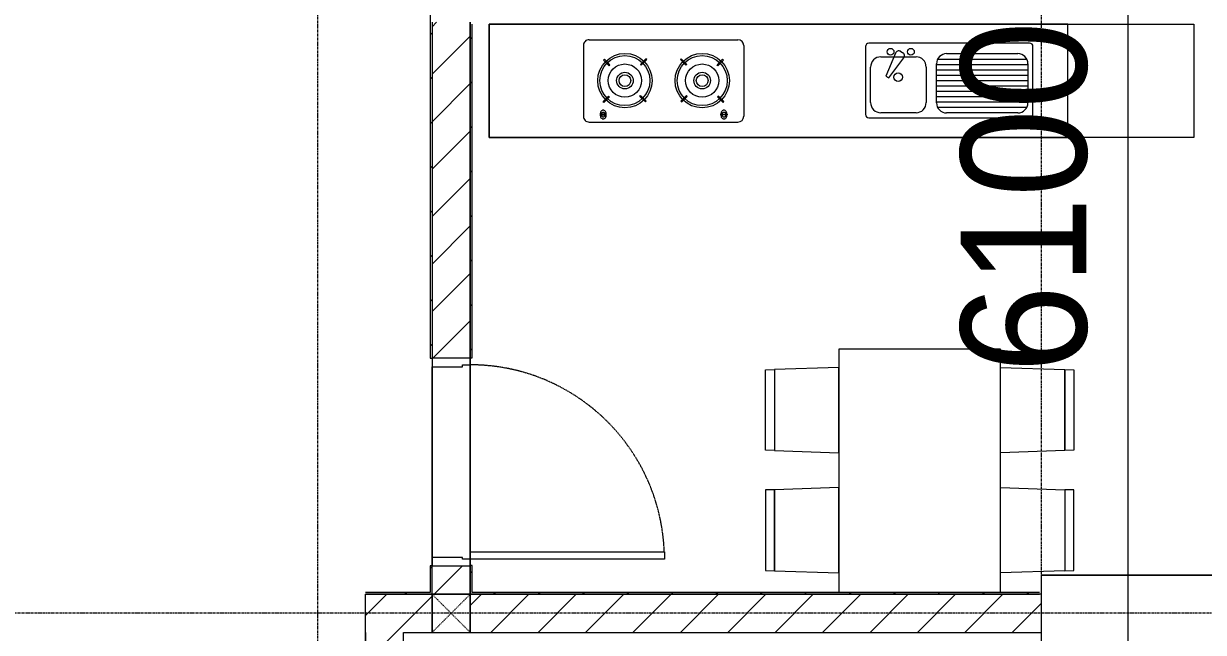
# Model space of a CAD drawing. Header units: millimetres. Extents: x 5357 to 201988, y -16345 to 109895.
# Drawn here: x 116707 to 122903, y 45237 to 48430 of the extents above; entities that cross this region are included whole.
import ezdxf

# ---------------------------------------------------------------- set-up
doc = ezdxf.new("R2010")
doc.units = ezdxf.units.MM
for name, pattern in [('Dash', [6, 3, -3]), ('Dash - Tight', [4.5, 3, -1.5]), ('Grid Line', [22.225, 12.7, -3.175, 3.175, -3.175])]:
    doc.linetypes.add(name, pattern=pattern)
for name, color, linetype, lineweight in [('0-1', 7, 'Continuous', 5), ('A-ANNO-DIMS', 211, 'Continuous', 9), ('A-ANNO-DIMS-220', 211, 'Continuous', 9), ('A-DETL-GENF-3', 92, 'Dash - Tight', 9), ('A-DOOR', 31, 'Continuous', 9), ('A-DOOR-FRAM', 31, 'Continuous', 9), ('A-FLOR', 192, 'Continuous', 9), ('A-FLOR-1', 10, 'Continuous', 9), ('A-FLOR-2', 53, 'Continuous', 9), ('A-WALL', 113, 'Continuous', 9), ('A-WALL-4', 113, 'Continuous', 18), ('A-WALL-PATT-2', 53, 'Continuous', 9), ('A-WALL-PATT-3', 111, 'Continuous', 9), ('I-FURN', 30, 'Continuous', 9), ('I-FURN-1', 53, 'Continuous', 9), ('I-WALL-1', 9, 'Continuous', 18), ('I-WALL-3', 2, 'Continuous', 18), ('S-COLS', 52, 'Continuous', 9), ('S-COLS-2', 9, 'Continuous', 18), ('S-COLS-3', 10, 'Continuous', 9), ('S-COLS-5', 52, 'Continuous', 18), ('S-COLS-6', 52, 'Dash', 9), ('S-COLS-HDLN', 52, 'Dash', 9), ('S-GRID-1', 1, 'Grid Line', 9)]:
    doc.layers.add(name, color=color, linetype=linetype, lineweight=lineweight)
doc.styles.add('Arial_4', font='arial_0.ttf', dxfattribs={"width": 0.9, "height": 660})
doc.dimstyles.new('1_Dim_chi_tiet_khu_đất_2', dxfattribs={"dimscale": 304.8, "dimtxt": 673.371204, "dimasz": 0.866142, "dimexe": 0.721785, "dimexo": 0.0625, "dimgap": 0.072178, "dimtad": 1, "dimdec": 0, "dimrnd": 5, "dimzin": 0, "dimdsep": 46, "dimtxsty": 'Arial_4', "dimblk1": 'OBLIQUE', "dimblk2": 'OBLIQUE', "dimsah": 1, "dimcen": 0.09, "dimdle": 0.721785, "dimazin": 0, "dimtfac": 1, "dimtdec": 4, "dimtix": 1, "dimtmove": 0, "dimatfit": 3, "dimfxl": 2.165354, "dimfxlon": 1, "dimtvp": 1, "dimtolj": 1, "dimtzin": 0, "dimarcsym": 2})
pattern_1 = [(45, (0, 0), (-116.67262, 116.67262), [])]
pattern_2 = [(45, (0, 0), (-124.4508, 124.4508), [])]

# ---------------------------------------------------------------- blocks, each defined once
blk = doc.blocks.new('M_Concrete-Rectangular-Column2 - 400x1300-812637-TKCS_MB SÂN ĐƯỜNG NỘI BỘ')
at = {"layer": 'S-COLS-2'}
for p, q in [((-650, 200), (650, 200)), ((-650, -200), (-650, 200)), ((650, 200), (650, -200)), ((650, -200), (-650, -200))]:
    blk.add_line(p, q, dxfattribs=at)
blk = doc.blocks.new('NCV_TKTC_KET CAU_rvt-1-TKCS_MB SÂN ĐƯỜNG NỘI BỘ')
at = {"layer": 'A-FLOR-1'}
for p, q in [((118852.5, 45630.3), (118852.5, 46630.3)), ((118852.5, 46630.3), (118852.5, 45630.3)), ((118852.5, 45585.3), (118852.5, 45630.3)), ((118852.5, 45630.3), (118852.5, 45585.3)), ((118502.6, 42336.9), (118502.6, 45236.9))]:
    blk.add_line(p, q, dxfattribs=at)
at = {"layer": 'S-COLS-3'}
blk.add_blockref('M_Concrete-Rectangular-Column2 - 400x1300-812637-TKCS_MB SÂN ĐƯỜNG NỘI BỘ', (122702.6, 45336.9), dxfattribs=at)
blk = doc.blocks.new('HE BEP A1 - HE BEP A 2-944694-TKCS_MB SÂN ĐƯỜNG NỘI BỘ')
at = {"layer": 'I-FURN'}
for p, q in [((0, 0), (662.4, 0)), ((0, -594.4), (0, 0)), ((662.4, 0), (662.4, -594.4)), ((662.4, 0), (662.4, -594.4)), ((3700, 0), (662.4, 0)), ((3700, -594.4), (3700, 0)), ((3700, -594.4), (3700, 0)), ((844.9, -120.7), (844.9, -476.9)), ((1706.9, -103.2), (862.4, -103.2)), ((1724.4, -476.9), (1724.4, -120.7)), ((2364, -483.2), (2364, -111.2)), ((3175.6, -81.2), (2394, -81.2)), ((2451.6, -118.3), (2484.1, -118.3)), ((2451.6, -122.3), (2451.6, -118.3)), ((2484.1, -122.3), (2451.6, -122.3)), ((2484.1, -118.3), (2484.1, -122.3)), ((3085.5, -118.3), (3085.5, -122.3)), ((3118, -118.3), (3085.5, -118.3)), ((3085.5, -122.3), (3118, -122.3)), ((3118, -122.3), (3118, -118.3)), ((3205.6, -483.2), (3205.6, -111.2)), ((871.5, -386.8), (871.5, -182.3)), ((871.5, -184.9), (1351.6, -184.9)), ((877.9, -156.9), (1345.2, -156.9)), ((924.9, -128.9), (1298.3, -128.9)), ((1351.6, -182.3), (1351.6, -386.8)), ((1405.6, -369.9), (1405.6, -183.2)), ((1459, -129.9), (1644.4, -129.9)), ((1697.8, -183.2), (1697.8, -369.9)), ((2471.8, -183.9), (2467.4, -188.3)), ((2500.9, -213), (2471.8, -183.9)), ((3068.7, -213), (3097.9, -183.9)), ((3097.9, -183.9), (3102.3, -188.3)), ((871.5, -212.9), (1351.6, -212.9)), ((871.5, -240.9), (1351.6, -240.9)), ((2467.4, -188.3), (2496.5, -217.4)), ((2496.5, -217.4), (2500.9, -213)), ((2689.3, -186.7), (2660.2, -215.8)), ((2660.2, -215.8), (2664.6, -220.2)), ((2664.6, -220.2), (2693.7, -191.1)), ((2693.7, -191.1), (2689.3, -186.7)), ((2875.9, -191.1), (2880.3, -186.7)), ((2905, -220.2), (2875.9, -191.1)), ((2880.3, -186.7), (2909.4, -215.8)), ((2909.4, -215.8), (2905, -220.2)), ((3073.1, -217.4), (3068.7, -213)), ((3102.3, -188.3), (3073.1, -217.4)), ((871.5, -268.9), (1351.6, -268.9)), ((871.5, -296.9), (1351.6, -296.9)), ((871.5, -324.9), (1351.6, -324.9)), ((871.5, -352.9), (1351.6, -352.9)), ((1602.7, -313.4), (1523.8, -418.4)), ((1566.6, -443.1), (1618.1, -322.3)), ((1618.1, -322.3), (1602.7, -313.4)), ((871.5, -380.9), (1351.6, -380.9)), ((876.4, -408.9), (1346.8, -408.9)), ((1644.4, -423.2), (1459, -423.2)), ((2470.1, -405.9), (2499.2, -376.7)), ((2474.5, -410.3), (2470.1, -405.9)), ((2503.6, -381.1), (2474.5, -410.3)), ((2499.2, -376.7), (2503.6, -381.1)), ((2663, -383.9), (2667.3, -379.5)), ((2692.1, -413), (2663, -383.9)), ((2667.3, -379.5), (2696.5, -408.6)), ((2696.5, -408.6), (2692.1, -413)), ((2902.3, -379.5), (2873.2, -408.6)), ((2873.2, -408.6), (2877.5, -413)), ((2877.5, -413), (2906.7, -383.9)), ((2906.7, -383.9), (2902.3, -379.5)), ((3070.4, -376.7), (3066, -381.1)), ((3066, -381.1), (3095.1, -410.3)), ((3099.5, -405.9), (3070.4, -376.7)), ((3095.1, -410.3), (3099.5, -405.9)), ((862.4, -494.4), (1706.9, -494.4)), ((1298.3, -440.1), (924.9, -440.1)), ((1541.1, -452.3), (1528.6, -445.1)), ((3175.6, -513.2), (2394, -513.2)), ((662.4, -594.4), (0, -594.4)), ((662.4, -594.4), (3700, -594.4))]:
    blk.add_line(p, q, dxfattribs=at)
for centre, radius in [((2581.9, -298.5), 142.6), ((2581.9, -298.5), 131.3), ((2987.7, -298.5), 142.6), ((2987.7, -298.5), 131.3), ((2581.9, -298.5), 87.2), ((2987.7, -298.5), 87.2), ((1552.8, -316.6), 22.2), ((2581.9, -298.5), 43.6), ((2581.9, -298.5), 30.9), ((2987.7, -298.5), 43.6), ((2987.7, -298.5), 30.9), ((1485.9, -449.9), 17.8), ((1592.6, -449.9), 17.8)]:
    blk.add_circle(centre, radius, dxfattribs=at)
for centre, radius, start, end in [((862.4, -120.7), 17.5, 90, 180), ((1706.9, -120.7), 17.5, 0, 90), ((2394, -111.2), 30, 90, 180), ((2485.1, -120.7), 33.5, 163.94189, 180), ((2485.1, -120.7), 33.5, 180, 196.05811), ((2476.6, -118.2), 24.7, 145.20397, 163.94189), ((2467.8, -120.3), 11.6, 9.71775, 170.28225), ((2467.8, -120.3), 11.6, 189.9102, 350.0898), ((2471.3, -114.5), 18.1, 120.79762, 145.20397), ((2467.9, -108.8), 11.5, 90, 120.79762), ((2467.9, -108.8), 11.5, 59.20238, 90), ((2464.5, -114.5), 18.1, 34.79603, 59.20238), ((2459.1, -118.2), 24.7, 16.05811, 34.79603), ((2450.6, -120.7), 33.5, 0, 16.05811), ((2450.6, -120.7), 33.5, 343.94189, 0), ((3119, -120.7), 33.5, 163.94189, 180), ((3119, -120.7), 33.5, 180, 196.05811), ((3110.5, -118.2), 24.7, 145.20397, 163.94189), ((3105.2, -114.5), 18.1, 120.79762, 145.20397), ((3101.8, -120.3), 11.6, 9.71775, 170.28225), ((3101.8, -120.3), 11.6, 189.9102, 350.0898), ((3101.8, -108.8), 11.5, 90, 120.79762), ((3101.8, -108.8), 11.5, 59.20238, 90), ((3098.4, -114.5), 18.1, 34.79603, 59.20238), ((3093, -118.2), 24.7, 16.05811, 34.79603), ((3084.5, -120.7), 33.5, 0, 16.05811), ((3084.5, -120.7), 33.5, 343.94189, 0), ((3175.6, -111.2), 30, 360, 90), ((924.9, -182.3), 53.3, 90, 180), ((1298.3, -182.3), 53.3, 0, 90), ((1459, -183.2), 53.3, 90, 180), ((1644.4, -183.2), 53.3, 0, 90), ((2476.6, -123.1), 24.7, 196.05811, 214.79603), ((2471.3, -126.9), 18.1, 214.79603, 239.20238), ((2467.9, -132.6), 11.5, 239.20238, 270), ((2467.9, -132.6), 11.5, 270, 300.79762), ((2464.5, -126.9), 18.1, 300.79762, 325.20397), ((2459.1, -123.1), 24.7, 325.20397, 343.94189), ((3110.5, -123.1), 24.7, 196.05811, 214.79603), ((3105.2, -126.9), 18.1, 214.79603, 239.20238), ((3101.8, -132.6), 11.5, 239.20238, 270), ((3101.8, -132.6), 11.5, 270, 300.79762), ((3098.4, -126.9), 18.1, 300.79762, 325.20397), ((3093, -123.1), 24.7, 325.20397, 343.94189), ((1459, -369.9), 53.3, 180, 270), ((1644.4, -369.9), 53.3, 270, 0), ((924.9, -386.8), 53.3, 180, 270), ((1298.3, -386.8), 53.3, 270, 0), ((1537.5, -429.7), 17.8, 140.53825, 240.0479), ((862.4, -476.9), 17.5, 180, 270), ((1549.9, -436.9), 17.8, 240.0479, 339.46209), ((1706.9, -476.9), 17.5, 270, 0), ((2394, -483.2), 30, 180, 270), ((3175.6, -483.2), 30, 270, 0)]:
    blk.add_arc(centre, radius, start, end, dxfattribs=at)
at = {"layer": 'I-FURN-1'}
for p, q in [((0, 0), (3700, 0)), ((0, -594.4), (0, 0)), ((3700, 0), (3700, -594.4)), ((3700, -594.4), (0, -594.4))]:
    blk.add_line(p, q, dxfattribs=at)
blk = doc.blocks.new('RES_BAN AN 1 - RES_BAN AN 1-V157-TKCS_MB SÂN ĐƯỜNG NỘI BỘ')
at = {"layer": 'I-FURN-1'}
for p, q in [((-425, 0), (-425, -1275)), ((425, -1275), (425, 0)), ((-761.9, -113.5), (-809.6, -115.1)), ((-809.6, -115.1), (-809.6, -536.9)), ((-761.9, -113.5), (-425, -102.3)), ((-761.9, -538.5), (-761.9, -113.5)), ((-761.9, -538.5), (-761.9, -113.5)), ((-425, -102.3), (-425, -549.7)), ((425, -102.3), (425, -549.7)), ((761.9, -113.5), (425, -102.3)), ((761.9, -538.5), (761.9, -113.5)), ((761.9, -113.5), (761.9, -538.5)), ((809.6, -115.1), (761.9, -113.5)), ((809.6, -536.9), (809.6, -115.1)), ((-809.6, -536.9), (-761.9, -538.5)), ((-425, -549.7), (-761.9, -538.5)), ((425, -549.7), (761.9, -538.5)), ((761.9, -538.5), (809.6, -536.9)), ((-761.9, -743.8), (-425, -732.5)), ((-425, -732.5), (-425, -1180)), ((425, -732.5), (425, -1180)), ((761.9, -743.8), (425, -732.5)), ((-809.6, -745.3), (-761.9, -743.8)), ((-809.6, -1167.2), (-809.6, -745.3)), ((-761.9, -1168.8), (-761.9, -743.8)), ((-761.9, -743.8), (-761.9, -1168.8)), ((761.9, -743.8), (809.6, -745.3)), ((761.9, -1168.8), (761.9, -743.8)), ((761.9, -1168.8), (761.9, -743.8)), ((809.6, -745.3), (809.6, -1167.2)), ((-761.9, -1168.8), (-809.6, -1167.2)), ((-425, -1180), (-761.9, -1168.8)), ((425, -1180), (761.9, -1168.8)), ((809.6, -1167.2), (761.9, -1168.8)), ((-425, -1275), (425, -1275))]:
    blk.add_line(p, q, dxfattribs=at)
blk = doc.blocks.new('NCV_TKTC_TANG 1_rvt-1-TKCS_MB SÂN ĐƯỜNG NỘI BỘ')
at = {"layer": 'A-WALL-PATT-2'}
h = blk.add_hatch(dxfattribs=at)
h.set_pattern_fill('FP_2', color=256, style=0, pattern_type=2)
h.set_pattern_definition(pattern_1)
h.paths.add_polyline_path([(119062.6, 45436.9), (119062.6, 45587.4), (119052.6, 45586.8), (119052.6, 45436.9)])
h.paths.add_polyline_path([(119052.7, 46677.4), (119062.6, 46677.4), (119062.6, 48436.9), (119052.6, 48436.9), (119052.6, 46677.4)])
h = blk.add_hatch(dxfattribs=at)
h.set_pattern_fill('FP_2', color=256, style=0, pattern_type=2)
h.set_pattern_definition(pattern_1)
h.paths.add_polyline_path([(120987.6, 45436.9), (122042.6, 45436.9), (122042.6, 45446.9), (119062.6, 45446.9), (119062.6, 45436.9), (120442.2, 45436.9)])
at = {"layer": 'A-FLOR-1'}
for p, q in [((119052.6, 45587.4), (119052.6, 46677.4)), ((119052.7, 46677.4), (119052.7, 45587.4)), ((123352.6, 45536.9), (122052.6, 45536.9))]:
    blk.add_line(p, q, dxfattribs=at)
at = {"layer": 'A-FLOR-2'}
for p, q in [((119052.6, 46677.4), (119052.6, 45587.4)), ((119052.7, 45587.4), (119052.7, 46677.4)), ((118852.7, 46630.3), (118852.7, 45630.3))]:
    blk.add_line(p, q, dxfattribs=at)
at = {"layer": 'I-WALL-1'}
for p, q in [((119052.6, 48436.9), (119052.6, 46677.4)), ((119062.6, 46677.4), (119062.6, 48426.9)), ((119052.6, 46677.4), (119062.6, 46677.4)), ((119062.6, 45587.4), (119052.6, 45587.4)), ((119052.6, 45587.4), (119052.6, 45436.9)), ((119062.6, 45446.9), (119062.6, 45587.4)), ((119052.6, 45436.9), (119062.6, 45436.9)), ((122042.6, 45446.9), (119062.6, 45446.9)), ((119062.6, 45436.9), (122042.6, 45436.9))]:
    blk.add_line(p, q, dxfattribs=at)
at = {"layer": 'I-FURN-1', "rotation": 180}
for name, p in [('HE BEP A1 - HE BEP A 2-944694-TKCS_MB SÂN ĐƯỜNG NỘI BỘ', (122852.6, 47832.6)), ('RES_BAN AN 1 - RES_BAN AN 1-V157-TKCS_MB SÂN ĐƯỜNG NỘI BỘ', (121412.6, 45446.9))]:
    blk.add_blockref(name, p, dxfattribs=at)
blk = doc.blocks.new('FD_05 - FD_05-1000x2200mm-835434-TKCS_MB SÂN ĐƯỜNG NỘI BỘ')
at = {"layer": 'A-DETL-GENF-3'}
for p, q in [((470, 100), (470, 1120)), ((470, 1120), (510, 1120)), ((510, 1120), (510, 100)), ((510, 100), (470, 100))]:
    blk.add_line(p, q, dxfattribs=at)
blk.add_arc((510, 100), 1020, 92.24747, 180, dxfattribs=at)
at = {"layer": 'A-DOOR-FRAM'}
for p, q in [((-510, 100), (-545, 100)), ((-545, 100), (-545, -100)), ((-510, 60), (-510, 100)), ((545, 100), (510, 100)), ((510, 100), (510, 60)), ((545, -100), (545, 100)), ((-500, 60), (-510, 60)), ((-500, -100), (-500, 60)), ((510, 60), (500, 60)), ((500, 60), (500, -100)), ((-545, -100), (-500, -100)), ((500, -100), (545, -100))]:
    blk.add_line(p, q, dxfattribs=at)
blk = doc.blocks.new('G1_SOF - BO TRU - 200x200-3051103-TKCS_MB SÂN ĐƯỜNG NỘI BỘ')
at = {"layer": 'S-COLS-HDLN'}
for p, q in [((-100, -100), (100, 100)), ((100, -100), (-100, 100))]:
    blk.add_line(p, q, dxfattribs=at)
blk = doc.blocks.new('DIMBLOCK42-TKCS_MB SÂN ĐƯỜNG NỘI BỘ')
at = {"layer": 'A-ANNO-DIMS-220'}
for p, q in [((122507.1, 17016.9), (122507.1, 78456.9)), ((121847.1, 78236.9), (122727.1, 78236.9)), ((122507.1, 78236.9), (121847.1, 78236.9)), ((121847.1, 17236.9), (122727.1, 17236.9)), ((122507.1, 17236.9), (121847.1, 17236.9))]:
    blk.add_line(p, q, dxfattribs=at)
at = {"layer": 'A-ANNO-DIMS-220', "lineweight": 25}
for p, q in [((122507.1, 78236.9), (122375.1, 78368.9)), ((122507.1, 78236.9), (122639.1, 78104.9)), ((122507.1, 17236.9), (122375.1, 17368.9)), ((122507.1, 17236.9), (122639.1, 17104.9))]:
    blk.add_line(p, q, dxfattribs=at)
at = {"layer": 'A-ANNO-DIMS-220', "color": 0, "insert": (121628.2, 46597.4), "char_height": 660, "width": 2734.923, "attachment_point": 1, "rotation": 90, "line_spacing_factor": 0.941778, "style": 'Arial_4'}
blk.add_mtext('61000', dxfattribs=at)
blk = doc.blocks.new('_Oblique')
at = {"color": 0, "linetype": 'ByBlock', "lineweight": -2}
blk.add_line((-0.5, -0.5), (0.5, 0.5), dxfattribs=at)

msp = doc.modelspace()

# ---------------------------------------------------------------- hatches: boundary and pattern name
at = {"layer": 'A-WALL-PATT-3'}
h = msp.add_hatch(dxfattribs=at)
h.set_pattern_fill('FP_2', color=256, style=0, pattern_type=2)
h.set_pattern_definition(pattern_1)
h.paths.add_polyline_path([(118852.5, 45436.9), (118852.5, 45585.3), (118842.5, 45583.1), (118842.5, 45436.9)])
h.paths.add_polyline_path([(118842.5, 46675.3), (118852.5, 46675.3), (118852.5, 49486.9), (118842.5, 49486.9), (118842.5, 46775.4)])
h = msp.add_hatch(dxfattribs=at)
h.set_pattern_fill('FP_1', color=256, style=0, pattern_type=2)
h.set_pattern_definition(pattern_2)
h.paths.add_polyline_path([(118852.8, 45436.9), (119052.5, 45436.9), (119050.6, 45585.3), (118852.5, 45585.3), (118852.6, 45436.9)])
h.paths.add_polyline_path([(118852.8, 46675.3), (119052.5, 46675.3), (119052.5, 48436.9), (118852.5, 48436.9), (118852.6, 46675.3)])
h.paths.add_polyline_path([(118852.9, 48636.9), (119052.5, 48636.9), (119052.5, 49486.9), (118852.5, 49486.9), (118852.6, 48636.9)])
h = msp.add_hatch(dxfattribs=at)
h.set_pattern_fill('FP_2', color=256, style=0, pattern_type=2)
h.set_pattern_definition(pattern_1)
h.paths.add_polyline_path([(118502.6, 45436.9), (118842.5, 45436.9), (118842.5, 45446.9), (118502.5, 45446.9), (118502.5, 45436.9)])
h = msp.add_hatch(dxfattribs=at)
h.set_pattern_fill('FP_1', color=256, style=0, pattern_type=2)
h.set_pattern_definition(pattern_2)
h.paths.add_polyline_path([(118712.6, 45236.9), (118852.5, 45236.9), (118852.5, 45436.9), (118502.5, 45436.9), (118502.6, 45236.9), (118702.6, 45236.9)])
h.paths.add_polyline_path([(121558.8, 45236.9), (122052.6, 45236.9), (122052.6, 45436.9), (119052.5, 45436.9), (119052.5, 45236.9), (120400.7, 45236.9)])
h = msp.add_hatch(dxfattribs=at)
h.set_pattern_fill('FP_1', color=256, style=0, pattern_type=2)
h.set_pattern_definition(pattern_2)
h.paths.add_polyline_path([(118702.6, 42336.9), (118702.6, 45236.9), (118502.6, 45236.9), (118502.6, 42336.9), (118634.4, 42336.9)])

# ---------------------------------------------------------------- linework, layer by layer
at = {"layer": 'A-FLOR'}
for p, q in [((118852.5, 45630.3), (118852.5, 45585.3)), ((118502.5, 42336.9), (118502.5, 45436.9))]:
    msp.add_line(p, q, dxfattribs=at)
at = {"layer": 'A-WALL'}
for p, q in [((118852.5, 48436.9), (118852.5, 46675.3)), ((118852.5, 45630.3), (118852.5, 46630.3)), ((119052.5, 46640.3), (119052.5, 45620.3)), ((118852.5, 45236.9), (118852.5, 45585.3)), ((118842.5, 45436.9), (118502.5, 45436.9)), ((118502.5, 45436.9), (118842.5, 45436.9)), ((118852.5, 45436.9), (119052.5, 45436.9)), ((119052.5, 45436.9), (119052.5, 45236.9))]:
    msp.add_line(p, q, dxfattribs=at)
at = {"layer": 'A-WALL-4'}
for p, q in [((119052.5, 46675.3), (119052.5, 48436.9)), ((119052.5, 45436.9), (119052.5, 45585.3)), ((118852.5, 45436.9), (118842.5, 45436.9)), ((122052.6, 45436.9), (119052.5, 45436.9)), ((118502.6, 45236.9), (118502.6, 42336.9)), ((118702.6, 45236.9), (118852.5, 45236.9)), ((118702.6, 42336.9), (118702.6, 45236.9)), ((119052.5, 45236.9), (122052.6, 45236.9))]:
    msp.add_line(p, q, dxfattribs=at)
at = {"layer": 'I-WALL-3'}
for p, q in [((118842.5, 49476.9), (118842.5, 46675.3)), ((118842.5, 46675.3), (118852.5, 46675.3)), ((118852.5, 45585.3), (118842.5, 45585.3)), ((118842.5, 45585.3), (118842.5, 45446.9)), ((118842.5, 45446.9), (118502.5, 45446.9)), ((118842.5, 45436.9), (118852.5, 45436.9))]:
    msp.add_line(p, q, dxfattribs=at)
at = {"layer": 'S-COLS'}
for p, q in [((119052.5, 45436.9), (118852.5, 45436.9)), ((118852.5, 45436.9), (118852.5, 45236.9)), ((119052.5, 45236.9), (119052.5, 45436.9))]:
    msp.add_line(p, q, dxfattribs=at)
at = {"layer": 'S-COLS-5'}
msp.add_line((118852.5, 45236.9), (119052.5, 45236.9), dxfattribs=at)
at = {"layer": 'S-GRID-1'}
for p, q in [((118252.6, 20960.6), (118252.6, 80482.7)), ((122052.6, 20960.6), (122052.6, 80482.7)), ((128757.8, 45336.9), (32145.8, 45336.9))]:
    msp.add_line(p, q, dxfattribs=at)

# ---------------------------------------------------------------- block references
at = {"layer": '0-1'}
for name in ['NCV_TKTC_KET CAU_rvt-1-TKCS_MB SÂN ĐƯỜNG NỘI BỘ', 'NCV_TKTC_TANG 1_rvt-1-TKCS_MB SÂN ĐƯỜNG NỘI BỘ']:
    msp.add_blockref(name, (0, 0), dxfattribs=at)
at = {"layer": 'A-DOOR', "rotation": 270.0000000000001}
msp.add_blockref('FD_05 - FD_05-1000x2200mm-835434-TKCS_MB SÂN ĐƯỜNG NỘI BỘ', (118952.5, 46130.3), dxfattribs=at)
at = {"layer": 'S-COLS-6', "rotation": 180}
msp.add_blockref('G1_SOF - BO TRU - 200x200-3051103-TKCS_MB SÂN ĐƯỜNG NỘI BỘ', (118952.5, 45336.9), dxfattribs=at)

# ---------------------------------------------------------------- dimensions: what is measured, and where the dimension line sits
at = {"layer": 'A-ANNO-DIMS'}
dim = msp.add_linear_dim(base=(122507.1, 78236.9), p1=(121847.1, 17236.9), p2=(121847.1, 78236.9), angle=90, dimstyle='1_Dim_chi_tiet_khu_đất_2', override={"dimpost": '<>', "dimfxl": 61000}, dxfattribs=at)
dim.commit()
dim.dimension.update_dxf_attribs({"geometry": 'DIMBLOCK42-TKCS_MB SÂN ĐƯỜNG NỘI BỘ', "text_midpoint": (122148.1, 47736.9)})

doc.saveas('drawing.dxf')
